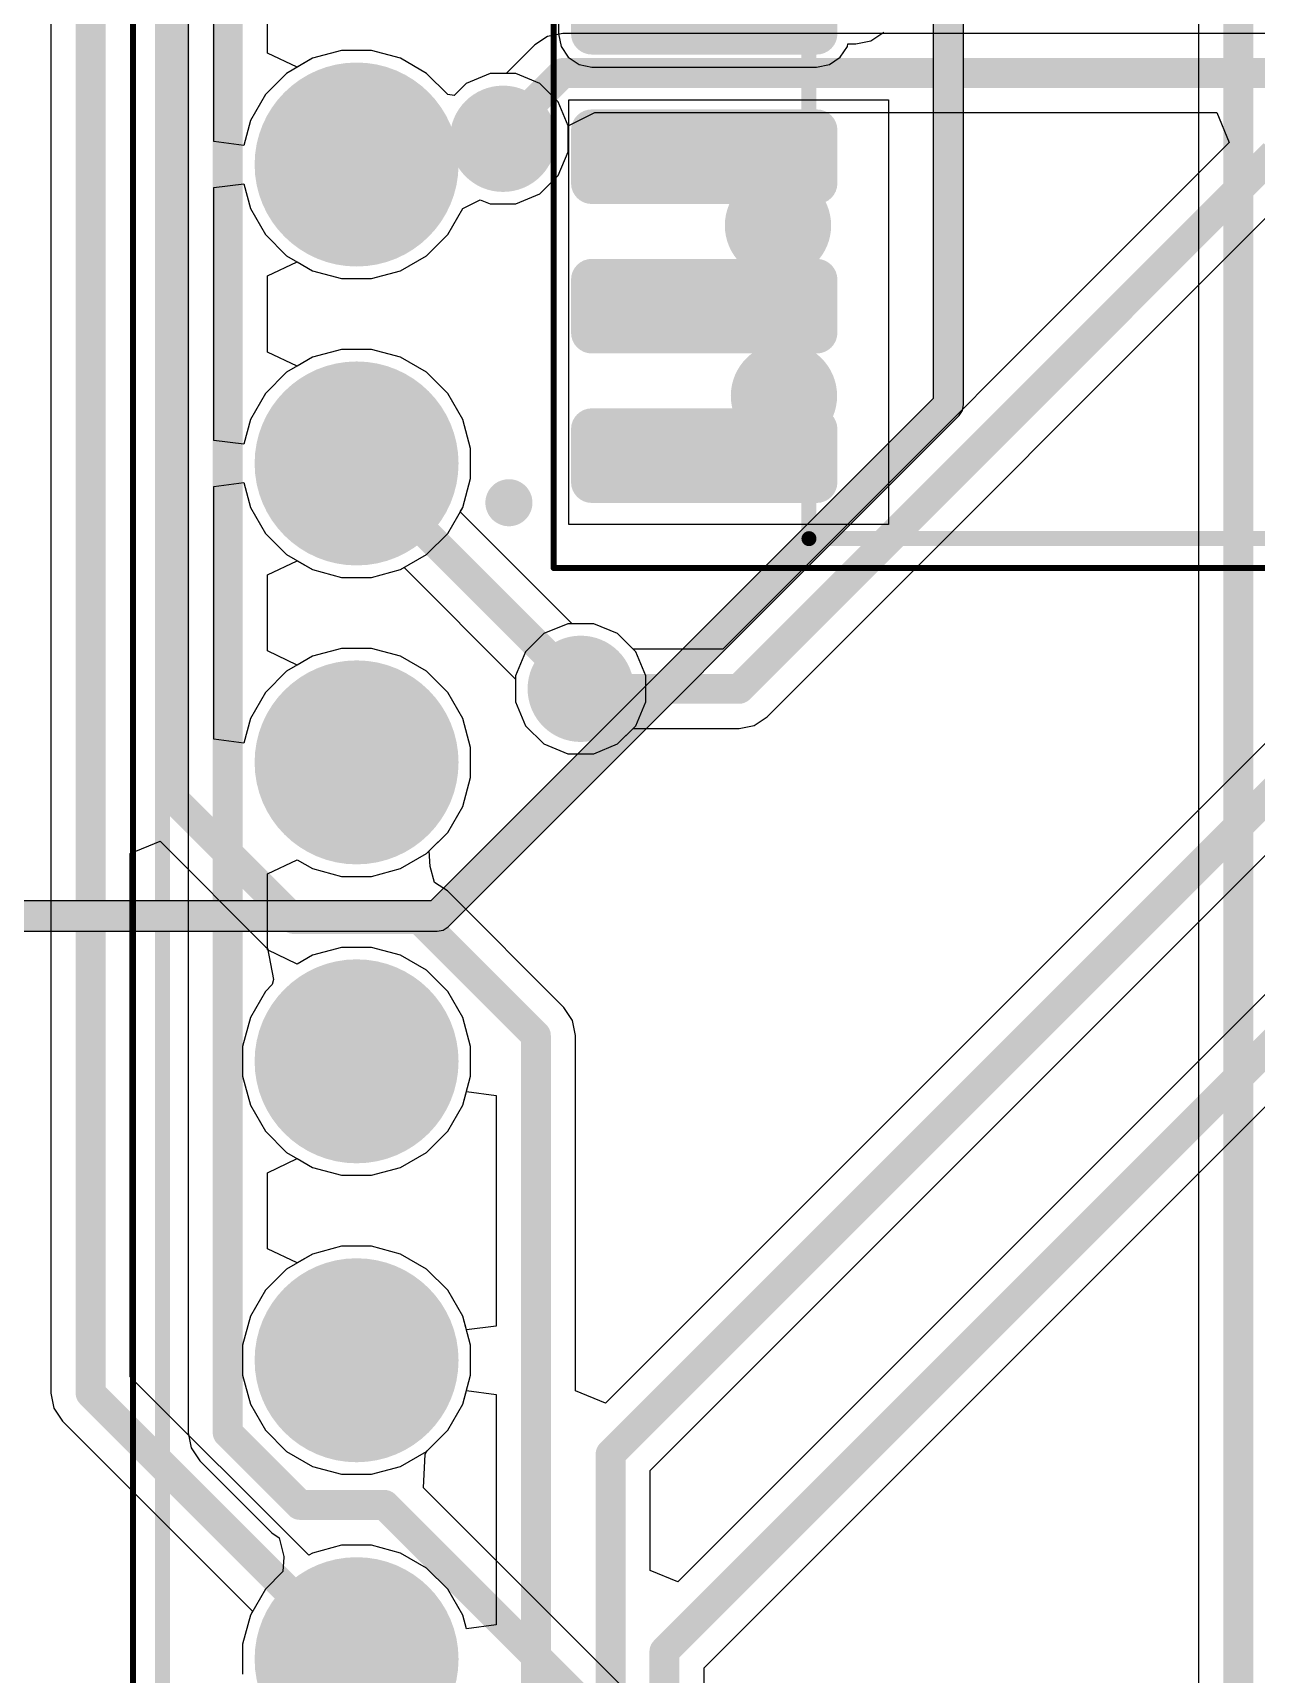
# Model space of a CAD drawing. Header units: inches. Extents: x 2.95 to 6.74, y 1.23 to 4.83.
# Drawn here: x 3.882 to 4.291, y 3.264 to 3.813 of the extents above; entities that cross this region are included whole.
import ezdxf

# ---------------------------------------------------------------- set-up
doc = ezdxf.new("R2010")
doc.units = ezdxf.units.IN
doc.header["$MEASUREMENT"] = 0
for name, color, linetype in [('Bottom 3D Body', 56, 'Continuous'), ('Bottom Layer', 5, 'Continuous'), ('Bottom Overlay', 54, 'Continuous'), ('Bottom Paste', 16, 'Continuous'), ('Bottom Solder', 6, 'Continuous'), ('GND', 76, 'Continuous'), ('Mechanical 15', 56, 'Continuous'), ('Multi-Layer', 9, 'Continuous'), ('Pad Holes', 156, 'Continuous'), ('PWR', 16, 'Continuous'), ('Top 3D Body', 56, 'Continuous'), ('Top Layer', 1, 'Continuous'), ('Top Overlay', 2, 'Continuous'), ('Top Solder', 216, 'Continuous'), ('Via Holes', 16, 'Continuous')]:
    doc.layers.add(name, color=color, linetype=linetype)

# ---------------------------------------------------------------- blocks, each defined once
blk = doc.blocks.new('SOIC127P1030X265_16N_B_17')
at = {"layer": 'Bottom Layer'}
h = blk.add_hatch(color=5, dxfattribs=at)
edge = h.paths.add_edge_path()
edge.add_arc((-0.22028, -0.01614), 0.00295, 90, 180)
edge.add_line((-0.22323, -0.01614), (-0.22323, -0.03386))
edge.add_arc((-0.22028, -0.03386), 0.00295, 180, 270)
edge.add_line((-0.22028, -0.03681), (-0.14508, -0.03681))
edge.add_arc((-0.14508, -0.03386), 0.00295, 270, 360)
edge.add_line((-0.14213, -0.03386), (-0.14213, -0.01614))
edge.add_arc((-0.14508, -0.01614), 0.00295, 0, 90)
edge.add_line((-0.14508, -0.01319), (-0.22028, -0.01319))
h = blk.add_hatch(color=5, dxfattribs=at)
edge = h.paths.add_edge_path()
edge.add_arc((-0.22028, -0.06614), 0.00295, 90, 180)
edge.add_line((-0.22323, -0.06614), (-0.22323, -0.08386))
edge.add_arc((-0.22028, -0.08386), 0.00295, 180, 270)
edge.add_line((-0.22028, -0.08681), (-0.14508, -0.08681))
edge.add_arc((-0.14508, -0.08386), 0.00295, 270, 360)
edge.add_line((-0.14213, -0.08386), (-0.14213, -0.06614))
edge.add_arc((-0.14508, -0.06614), 0.00295, 0, 90)
edge.add_line((-0.14508, -0.06319), (-0.22028, -0.06319))
h = blk.add_hatch(color=5, dxfattribs=at)
edge = h.paths.add_edge_path()
edge.add_arc((-0.22028, -0.11614), 0.00295, 90, 180)
edge.add_line((-0.22323, -0.11614), (-0.22323, -0.13386))
edge.add_arc((-0.22028, -0.13386), 0.00295, 180, 270)
edge.add_line((-0.22028, -0.13681), (-0.14508, -0.13681))
edge.add_arc((-0.14508, -0.13386), 0.00295, 270, 360)
edge.add_line((-0.14213, -0.13386), (-0.14213, -0.11614))
edge.add_arc((-0.14508, -0.11614), 0.00295, 0, 90)
edge.add_line((-0.14508, -0.11319), (-0.22028, -0.11319))
h = blk.add_hatch(color=5, dxfattribs=at)
edge = h.paths.add_edge_path()
edge.add_arc((-0.22028, -0.16614), 0.00295, 90, 180)
edge.add_line((-0.22323, -0.16614), (-0.22323, -0.18386))
edge.add_arc((-0.22028, -0.18386), 0.00295, 180, 270)
edge.add_line((-0.22028, -0.18681), (-0.14508, -0.18681))
edge.add_arc((-0.14508, -0.18386), 0.00295, 270, 360)
edge.add_line((-0.14213, -0.18386), (-0.14213, -0.16614))
edge.add_arc((-0.14508, -0.16614), 0.00295, 0, 90)
edge.add_line((-0.14508, -0.16319), (-0.22028, -0.16319))
at = {"layer": 'Bottom Paste'}
h = blk.add_hatch(color=16, dxfattribs=at)
edge = h.paths.add_edge_path()
edge.add_arc((-0.22028, -0.01614), 0.00295, 90, 180)
edge.add_line((-0.22323, -0.01614), (-0.22323, -0.03386))
edge.add_arc((-0.22028, -0.03386), 0.00295, 180, 270)
edge.add_line((-0.22028, -0.03681), (-0.14508, -0.03681))
edge.add_arc((-0.14508, -0.03386), 0.00295, 270, 360)
edge.add_line((-0.14213, -0.03386), (-0.14213, -0.01614))
edge.add_arc((-0.14508, -0.01614), 0.00295, 0, 90)
edge.add_line((-0.14508, -0.01319), (-0.22028, -0.01319))
h = blk.add_hatch(color=16, dxfattribs=at)
edge = h.paths.add_edge_path()
edge.add_arc((-0.22028, -0.06614), 0.00295, 90, 180)
edge.add_line((-0.22323, -0.06614), (-0.22323, -0.08386))
edge.add_arc((-0.22028, -0.08386), 0.00295, 180, 270)
edge.add_line((-0.22028, -0.08681), (-0.14508, -0.08681))
edge.add_arc((-0.14508, -0.08386), 0.00295, 270, 360)
edge.add_line((-0.14213, -0.08386), (-0.14213, -0.06614))
edge.add_arc((-0.14508, -0.06614), 0.00295, 0, 90)
edge.add_line((-0.14508, -0.06319), (-0.22028, -0.06319))
h = blk.add_hatch(color=16, dxfattribs=at)
edge = h.paths.add_edge_path()
edge.add_arc((-0.22028, -0.11614), 0.00295, 90, 180)
edge.add_line((-0.22323, -0.11614), (-0.22323, -0.13386))
edge.add_arc((-0.22028, -0.13386), 0.00295, 180, 270)
edge.add_line((-0.22028, -0.13681), (-0.14508, -0.13681))
edge.add_arc((-0.14508, -0.13386), 0.00295, 270, 360)
edge.add_line((-0.14213, -0.13386), (-0.14213, -0.11614))
edge.add_arc((-0.14508, -0.11614), 0.00295, 0, 90)
edge.add_line((-0.14508, -0.11319), (-0.22028, -0.11319))
h = blk.add_hatch(color=16, dxfattribs=at)
edge = h.paths.add_edge_path()
edge.add_arc((-0.22028, -0.16614), 0.00295, 90, 180)
edge.add_line((-0.22323, -0.16614), (-0.22323, -0.18386))
edge.add_arc((-0.22028, -0.18386), 0.00295, 180, 270)
edge.add_line((-0.22028, -0.18681), (-0.14508, -0.18681))
edge.add_arc((-0.14508, -0.18386), 0.00295, 270, 360)
edge.add_line((-0.14213, -0.18386), (-0.14213, -0.16614))
edge.add_arc((-0.14508, -0.16614), 0.00295, 0, 90)
edge.add_line((-0.14508, -0.16319), (-0.22028, -0.16319))
at = {"layer": 'Bottom Solder'}
h = blk.add_hatch(color=6, dxfattribs=at)
edge = h.paths.add_edge_path()
edge.add_arc((-0.22028, -0.01614), 0.00697, 90, 180)
edge.add_line((-0.22724, -0.01614), (-0.22724, -0.03386))
edge.add_arc((-0.22028, -0.03386), 0.00697, 180, 270)
edge.add_line((-0.22028, -0.04083), (-0.14508, -0.04083))
edge.add_arc((-0.14508, -0.03386), 0.00697, 270, 360)
edge.add_line((-0.13811, -0.03386), (-0.13811, -0.01614))
edge.add_arc((-0.14508, -0.01614), 0.00697, 0, 90)
edge.add_line((-0.14508, -0.00917), (-0.22028, -0.00917))
h = blk.add_hatch(color=6, dxfattribs=at)
edge = h.paths.add_edge_path()
edge.add_arc((-0.22028, -0.06614), 0.00697, 90, 180)
edge.add_line((-0.22724, -0.06614), (-0.22724, -0.08386))
edge.add_arc((-0.22028, -0.08386), 0.00697, 180, 270)
edge.add_line((-0.22028, -0.09083), (-0.14508, -0.09083))
edge.add_arc((-0.14508, -0.08386), 0.00697, 270, 360)
edge.add_line((-0.13811, -0.08386), (-0.13811, -0.06614))
edge.add_arc((-0.14508, -0.06614), 0.00697, 0, 90)
edge.add_line((-0.14508, -0.05917), (-0.22028, -0.05917))
h = blk.add_hatch(color=6, dxfattribs=at)
edge = h.paths.add_edge_path()
edge.add_arc((-0.22028, -0.11614), 0.00697, 90, 180)
edge.add_line((-0.22724, -0.11614), (-0.22724, -0.13386))
edge.add_arc((-0.22028, -0.13386), 0.00697, 180, 270)
edge.add_line((-0.22028, -0.14083), (-0.14508, -0.14083))
edge.add_arc((-0.14508, -0.13386), 0.00697, 270, 360)
edge.add_line((-0.13811, -0.13386), (-0.13811, -0.11614))
edge.add_arc((-0.14508, -0.11614), 0.00697, 0, 90)
edge.add_line((-0.14508, -0.10917), (-0.22028, -0.10917))
h = blk.add_hatch(color=6, dxfattribs=at)
edge = h.paths.add_edge_path()
edge.add_arc((-0.22028, -0.16614), 0.00697, 90, 180)
edge.add_line((-0.22724, -0.16614), (-0.22724, -0.18386))
edge.add_arc((-0.22028, -0.18386), 0.00697, 180, 270)
edge.add_line((-0.22028, -0.19083), (-0.14508, -0.19083))
edge.add_arc((-0.14508, -0.18386), 0.00697, 270, 360)
edge.add_line((-0.13811, -0.18386), (-0.13811, -0.16614))
edge.add_arc((-0.14508, -0.16614), 0.00697, 0, 90)
edge.add_line((-0.14508, -0.15917), (-0.22028, -0.15917))
at = {"layer": 'Bottom 3D Body'}
for points in [[(-0.14764, -0.20276, 0.005, 0.005, 0), (-0.14764, 0.20276, 0.005, 0.005, 0)], [(-0.14764, -0.20276, 0.005, 0.005, 0), (0.14764, -0.20276, 0.005, 0.005, 0)]]:
    blk.add_lwpolyline(points, format="xyseb", dxfattribs=at)
for points in [[(-0.24409, -0.19075, 0.00787, 0.00787, 1), (-0.25197, -0.19075, 0.00787, 0.00787, 1)], [(-0.25394, -0.19075, 0.00394, 0.00394, 1), (-0.25, -0.19075, 0.00394, 0.00394, 1)], [(-0.24606, -0.19075, 0.00394, 0.00394, 1), (-0.24213, -0.19075, 0.00394, 0.00394, 1)], [(-0.14889, -0.20276, 0.0025, 0.0025, 1), (-0.14639, -0.20276, 0.0025, 0.0025, 1)], [(-0.14889, -0.20276, 0.0025, 0.0025, 1), (-0.14639, -0.20276, 0.0025, 0.0025, 1)]]:
    blk.add_lwpolyline(points, format="xyseb", close=True, dxfattribs=at)
at = {"layer": 'Bottom Overlay'}
for points in [[(-0.24409, -0.19075, 0.00787, 0.00787, 1), (-0.25197, -0.19075, 0.00787, 0.00787, 1)], [(-0.25394, -0.19075, 0.00394, 0.00394, 1), (-0.25, -0.19075, 0.00394, 0.00394, 1)], [(-0.24606, -0.19075, 0.00394, 0.00394, 1), (-0.24213, -0.19075, 0.00394, 0.00394, 1)], [(-0.14889, -0.20276, 0.0025, 0.0025, 1), (-0.14639, -0.20276, 0.0025, 0.0025, 1)]]:
    blk.add_lwpolyline(points, format="xyseb", close=True, dxfattribs=at)
blk.add_lwpolyline([(-0.14764, -0.20276, 0.005, 0.005, 0), (0.14764, -0.20276, 0.005, 0.005, 0)], format="xyseb", dxfattribs=at)
at = {"layer": 'Mechanical 15'}
for points in [[(-0.23307, -0.2126, 0.00197, 0.00197, 0), (-0.23307, 0.2126, 0.00197, 0.00197, 0)], [(-0.23307, -0.2126, 0.00197, 0.00197, 0), (0.23307, -0.2126, 0.00197, 0.00197, 0)]]:
    blk.add_lwpolyline(points, format="xyseb", dxfattribs=at)
blk.add_lwpolyline([(-0.23356, -0.2126, 0.000984, 0.000984, 1), (-0.23258, -0.2126, 0.000984, 0.000984, 1)], format="xyseb", close=True, dxfattribs=at)
blk.add_lwpolyline([(-0.23356, -0.2126, 0.000984, 0.000984, 1), (-0.23258, -0.2126, 0.000984, 0.000984, 1)], format="xyseb", close=True, dxfattribs=at)
blk = doc.blocks.new('MODULE_NUCLEO_L432KC_179')
at = {"layer": 'Bottom Layer'}
h = blk.add_hatch(color=5, dxfattribs=at)
edge = h.paths.add_edge_path()
edge.add_arc((-0.3, 0.03839), 0.03012, 0, 360)
h = blk.add_hatch(color=5, dxfattribs=at)
edge = h.paths.add_edge_path()
edge.add_arc((-0.3, -0.06161), 0.03012, 0, 360)
h = blk.add_hatch(color=5, dxfattribs=at)
edge = h.paths.add_edge_path()
edge.add_arc((-0.3, -0.16161), 0.03012, 0, 360)
h = blk.add_hatch(color=5, dxfattribs=at)
edge = h.paths.add_edge_path()
edge.add_arc((-0.3, -0.26161), 0.03012, 0, 360)
h = blk.add_hatch(color=5, dxfattribs=at)
edge = h.paths.add_edge_path()
edge.add_arc((-0.3, -0.36161), 0.03012, 0, 360)
h = blk.add_hatch(color=5, dxfattribs=at)
edge = h.paths.add_edge_path()
edge.add_arc((-0.3, -0.46161), 0.03012, 0, 360)
at = {"layer": 'Bottom Solder'}
h = blk.add_hatch(color=6, dxfattribs=at)
edge = h.paths.add_edge_path()
edge.add_arc((-0.3, 0.03839), 0.03412, 0, 360)
h = blk.add_hatch(color=6, dxfattribs=at)
edge = h.paths.add_edge_path()
edge.add_arc((-0.3, -0.06161), 0.03412, 0, 360)
h = blk.add_hatch(color=6, dxfattribs=at)
edge = h.paths.add_edge_path()
edge.add_arc((-0.3, -0.16161), 0.03412, 0, 360)
h = blk.add_hatch(color=6, dxfattribs=at)
edge = h.paths.add_edge_path()
edge.add_arc((-0.3, -0.26161), 0.03412, 0, 360)
h = blk.add_hatch(color=6, dxfattribs=at)
edge = h.paths.add_edge_path()
edge.add_arc((-0.3, -0.36161), 0.03412, 0, 360)
h = blk.add_hatch(color=6, dxfattribs=at)
edge = h.paths.add_edge_path()
edge.add_arc((-0.3, -0.46161), 0.03412, 0, 360)
at = {"layer": 'GND'}
h = blk.add_hatch(color=76, dxfattribs=at)
edge = h.paths.add_edge_path()
edge.add_arc((-0.3, 0.03839), 0.03008, 0, 360)
h = blk.add_hatch(color=76, dxfattribs=at)
edge = h.paths.add_edge_path()
edge.add_arc((-0.3, -0.06161), 0.03008, 0, 360)
h = blk.add_hatch(color=76, dxfattribs=at)
edge = h.paths.add_edge_path()
edge.add_arc((-0.3, -0.16161), 0.03008, 0, 360)
h = blk.add_hatch(color=76, dxfattribs=at)
edge = h.paths.add_edge_path()
edge.add_arc((-0.3, -0.26161), 0.03008, 0, 360)
h = blk.add_hatch(color=76, dxfattribs=at)
edge = h.paths.add_edge_path()
edge.add_arc((-0.3, -0.36161), 0.03008, 0, 360)
h = blk.add_hatch(color=76, dxfattribs=at)
edge = h.paths.add_edge_path()
edge.add_arc((-0.3, -0.46161), 0.03008, 0, 360)
at = {"layer": 'Multi-Layer'}
h = blk.add_hatch(color=9, dxfattribs=at)
edge = h.paths.add_edge_path()
edge.add_arc((-0.3, 0.03839), 0.03012, 0, 360)
h = blk.add_hatch(color=9, dxfattribs=at)
edge = h.paths.add_edge_path()
edge.add_arc((-0.3, -0.06161), 0.03012, 0, 360)
h = blk.add_hatch(color=9, dxfattribs=at)
edge = h.paths.add_edge_path()
edge.add_arc((-0.3, -0.16161), 0.03012, 0, 360)
h = blk.add_hatch(color=9, dxfattribs=at)
edge = h.paths.add_edge_path()
edge.add_arc((-0.3, -0.26161), 0.03012, 0, 360)
h = blk.add_hatch(color=9, dxfattribs=at)
edge = h.paths.add_edge_path()
edge.add_arc((-0.3, -0.36161), 0.03012, 0, 360)
h = blk.add_hatch(color=9, dxfattribs=at)
edge = h.paths.add_edge_path()
edge.add_arc((-0.3, -0.46161), 0.03012, 0, 360)
at = {"layer": 'Pad Holes'}
h = blk.add_hatch(color=7, dxfattribs=at)
edge = h.paths.add_edge_path()
edge.add_arc((-0.3, 0.03839), 0.02008, 0, 360)
h = blk.add_hatch(color=7, dxfattribs=at)
edge = h.paths.add_edge_path()
edge.add_arc((-0.3, -0.06161), 0.02008, 0, 360)
h = blk.add_hatch(color=7, dxfattribs=at)
edge = h.paths.add_edge_path()
edge.add_arc((-0.3, -0.16161), 0.02008, 0, 360)
h = blk.add_hatch(color=7, dxfattribs=at)
edge = h.paths.add_edge_path()
edge.add_arc((-0.3, -0.26161), 0.02008, 0, 360)
h = blk.add_hatch(color=7, dxfattribs=at)
edge = h.paths.add_edge_path()
edge.add_arc((-0.3, -0.36161), 0.02008, 0, 360)
h = blk.add_hatch(color=7, dxfattribs=at)
edge = h.paths.add_edge_path()
edge.add_arc((-0.3, -0.46161), 0.02008, 0, 360)
at = {"layer": 'PWR'}
h = blk.add_hatch(color=16, dxfattribs=at)
edge = h.paths.add_edge_path()
edge.add_arc((-0.3, 0.03839), 0.03008, 0, 360)
h = blk.add_hatch(color=16, dxfattribs=at)
edge = h.paths.add_edge_path()
edge.add_arc((-0.3, -0.06161), 0.03008, 0, 360)
h = blk.add_hatch(color=16, dxfattribs=at)
edge = h.paths.add_edge_path()
edge.add_arc((-0.3, -0.16161), 0.03008, 0, 360)
h = blk.add_hatch(color=16, dxfattribs=at)
edge = h.paths.add_edge_path()
edge.add_arc((-0.3, -0.26161), 0.03008, 0, 360)
h = blk.add_hatch(color=16, dxfattribs=at)
edge = h.paths.add_edge_path()
edge.add_arc((-0.3, -0.36161), 0.03008, 0, 360)
h = blk.add_hatch(color=16, dxfattribs=at)
edge = h.paths.add_edge_path()
edge.add_arc((-0.3, -0.46161), 0.03008, 0, 360)
at = {"layer": 'Top Layer'}
h = blk.add_hatch(color=1, dxfattribs=at)
edge = h.paths.add_edge_path()
edge.add_arc((-0.3, 0.03839), 0.03012, 0, 360)
h = blk.add_hatch(color=1, dxfattribs=at)
edge = h.paths.add_edge_path()
edge.add_arc((-0.3, -0.06161), 0.03012, 0, 360)
h = blk.add_hatch(color=1, dxfattribs=at)
edge = h.paths.add_edge_path()
edge.add_arc((-0.3, -0.16161), 0.03012, 0, 360)
h = blk.add_hatch(color=1, dxfattribs=at)
edge = h.paths.add_edge_path()
edge.add_arc((-0.3, -0.26161), 0.03012, 0, 360)
h = blk.add_hatch(color=1, dxfattribs=at)
edge = h.paths.add_edge_path()
edge.add_arc((-0.3, -0.36161), 0.03012, 0, 360)
h = blk.add_hatch(color=1, dxfattribs=at)
edge = h.paths.add_edge_path()
edge.add_arc((-0.3, -0.46161), 0.03012, 0, 360)
at = {"layer": 'Top Solder'}
h = blk.add_hatch(color=216, dxfattribs=at)
edge = h.paths.add_edge_path()
edge.add_arc((-0.3, 0.03839), 0.03412, 0, 360)
h = blk.add_hatch(color=216, dxfattribs=at)
edge = h.paths.add_edge_path()
edge.add_arc((-0.3, -0.06161), 0.03412, 0, 360)
h = blk.add_hatch(color=216, dxfattribs=at)
edge = h.paths.add_edge_path()
edge.add_arc((-0.3, -0.16161), 0.03412, 0, 360)
h = blk.add_hatch(color=216, dxfattribs=at)
edge = h.paths.add_edge_path()
edge.add_arc((-0.3, -0.26161), 0.03412, 0, 360)
h = blk.add_hatch(color=216, dxfattribs=at)
edge = h.paths.add_edge_path()
edge.add_arc((-0.3, -0.36161), 0.03412, 0, 360)
h = blk.add_hatch(color=216, dxfattribs=at)
edge = h.paths.add_edge_path()
edge.add_arc((-0.3, -0.46161), 0.03412, 0, 360)
at = {"layer": 'Mechanical 15'}
blk.add_lwpolyline([(-0.3748, -0.9998, 0.00197, 0.00197, 0), (-0.3748, 0.9998, 0.00197, 0.00197, 0)], format="xyseb", dxfattribs=at)
at = {"layer": 'Top 3D Body'}
blk.add_lwpolyline([(-0.36496, -0.98996, 0.005, 0.005, 0), (-0.36496, 0.98996, 0.005, 0.005, 0)], format="xyseb", dxfattribs=at)
at = {"layer": 'Top Overlay'}
blk.add_lwpolyline([(-0.36496, -0.98996, 0.005, 0.005, 0), (-0.36496, 0.98996, 0.005, 0.005, 0)], format="xyseb", dxfattribs=at)

msp = doc.modelspace()

# ---------------------------------------------------------------- hatches: boundary and pattern name
at = {"layer": 'Bottom Layer'}
h = msp.add_hatch(color=5, dxfattribs=at)
edge = h.paths.add_edge_path()
edge.add_arc((4.039, 3.778), 0.01378, 0, 360)
h = msp.add_hatch(color=5, dxfattribs=at)
edge = h.paths.add_edge_path()
edge.add_arc((4.131, 3.749), 0.01378, 0, 360)
h = msp.add_hatch(color=5, dxfattribs=at)
edge = h.paths.add_edge_path()
edge.add_arc((4.133, 3.692), 0.01378, 0, 360)
h = msp.add_hatch(color=5, dxfattribs=at)
edge = h.paths.add_edge_path()
edge.add_arc((4.065, 3.594), 0.01378, 0, 360)
at = {"layer": 'Bottom Solder'}
h = msp.add_hatch(color=6, dxfattribs=at)
edge = h.paths.add_edge_path()
edge.add_arc((4.039, 3.778), 0.01778, 0, 360)
h = msp.add_hatch(color=6, dxfattribs=at)
edge = h.paths.add_edge_path()
edge.add_arc((4.131, 3.749), 0.01778, 0, 360)
h = msp.add_hatch(color=6, dxfattribs=at)
edge = h.paths.add_edge_path()
edge.add_arc((4.133, 3.692), 0.01778, 0, 360)
h = msp.add_hatch(color=6, dxfattribs=at)
edge = h.paths.add_edge_path()
edge.add_arc((4.065, 3.594), 0.01778, 0, 360)
at = {"layer": 'GND'}
h = msp.add_hatch(color=76, dxfattribs=at)
edge = h.paths.add_edge_path()
edge.add_arc((4.039, 3.778), 0.01591, 0, 360)
h = msp.add_hatch(color=76, dxfattribs=at)
edge = h.paths.add_edge_path()
edge.add_arc((4.065, 3.594), 0.01591, 0, 360)
at = {"layer": 'PWR'}
h = msp.add_hatch(color=16, dxfattribs=at)
edge = h.paths.add_edge_path()
edge.add_arc((4.039, 3.778), 0.01591, 0, 360)
h = msp.add_hatch(color=16, dxfattribs=at)
edge = h.paths.add_edge_path()
edge.add_arc((4.131, 3.749), 0.01591, 0, 360)
h = msp.add_hatch(color=16, dxfattribs=at)
edge = h.paths.add_edge_path()
edge.add_arc((4.133, 3.692), 0.01591, 0, 360)
h = msp.add_hatch(color=16, dxfattribs=at)
edge = h.paths.add_edge_path()
edge.add_arc((4.065, 3.594), 0.01591, 0, 360)
at = {"layer": 'Top Layer'}
h = msp.add_hatch(color=1, dxfattribs=at)
edge = h.paths.add_edge_path()
edge.add_arc((4.039, 3.778), 0.01378, 0, 360)
h = msp.add_hatch(color=1, dxfattribs=at)
edge = h.paths.add_edge_path()
edge.add_arc((4.131, 3.749), 0.01378, 0, 360)
h = msp.add_hatch(color=1, dxfattribs=at)
edge = h.paths.add_edge_path()
edge.add_arc((4.133, 3.692), 0.01378, 0, 360)
h = msp.add_hatch(color=1, dxfattribs=at)
edge = h.paths.add_edge_path()
edge.add_arc((4.065, 3.594), 0.01378, 0, 360)
at = {"layer": 'Top Solder'}
h = msp.add_hatch(color=216, dxfattribs=at)
edge = h.paths.add_edge_path()
edge.add_arc((4.039, 3.778), 0.01778, 0, 360)
h = msp.add_hatch(color=216, dxfattribs=at)
edge = h.paths.add_edge_path()
edge.add_arc((4.131, 3.749), 0.01778, 0, 360)
h = msp.add_hatch(color=216, dxfattribs=at)
edge = h.paths.add_edge_path()
edge.add_arc((4.133, 3.692), 0.01778, 0, 360)
h = msp.add_hatch(color=216, dxfattribs=at)
edge = h.paths.add_edge_path()
edge.add_arc((4.065, 3.594), 0.01778, 0, 360)
at = {"layer": 'Via Holes'}
h = msp.add_hatch(color=7, dxfattribs=at)
edge = h.paths.add_edge_path()
edge.add_arc((4.039, 3.778), 0.00591, 0, 360)
h = msp.add_hatch(color=7, dxfattribs=at)
edge = h.paths.add_edge_path()
edge.add_arc((4.131, 3.749), 0.00591, 0, 360)
h = msp.add_hatch(color=7, dxfattribs=at)
edge = h.paths.add_edge_path()
edge.add_arc((4.133, 3.692), 0.00591, 0, 360)
h = msp.add_hatch(color=7, dxfattribs=at)
edge = h.paths.add_edge_path()
edge.add_arc((4.065, 3.594), 0.00591, 0, 360)

# ---------------------------------------------------------------- linework, layer by layer
at = {"layer": 'Bottom Layer'}
for p, q in [((3.93363, 4.22627), (3.93363, 3.34512)), ((4.27175, 3.834), (4.27175, 3.04549)), ((3.96014, 3.80665), (3.96014, 3.83212)), ((4.05756, 3.83086), (4.05756, 3.81314)), ((4.05756, 3.81314), (4.05841, 3.80887)), ((4.157, 3.80975), (4.16207, 3.81075)), ((4.16207, 3.81075), (4.16637, 3.81363)), ((3.97014, 3.80193), (3.96014, 3.80665)), ((3.98498, 3.8075), (3.97529, 3.80491)), ((3.99502, 3.8075), (3.98498, 3.8075)), ((4.00471, 3.80491), (3.99502, 3.8075)), ((4.05841, 3.80887), (4.06083, 3.80525)), ((4.06083, 3.80525), (4.06445, 3.80282)), ((4.14819, 3.80282), (4.15182, 3.80525)), ((4.15182, 3.80525), (4.15424, 3.80887)), ((4.15424, 3.80887), (4.15441, 3.80975)), ((4.15441, 3.80975), (4.157, 3.80975)), ((3.97529, 3.80491), (3.97014, 3.80193)), ((4.01341, 3.79989), (4.00471, 3.80491)), ((4.0205, 3.79279), (4.01341, 3.79989)), ((4.03467, 3.79978), (4.02666, 3.79646)), ((4.04333, 3.79978), (4.03467, 3.79978)), ((4.05134, 3.79646), (4.04333, 3.79978)), ((4.06445, 3.80282), (4.06872, 3.80197)), ((4.06872, 3.80197), (4.14392, 3.80197)), ((4.14392, 3.80197), (4.14819, 3.80282)), ((4.02666, 3.79646), (4.0227, 3.7925)), ((4.05746, 3.79034), (4.05134, 3.79646)), ((4.0227, 3.7925), (4.0205, 3.79279)), ((4.06078, 3.78233), (4.05746, 3.79034)), ((4.061, 3.649), (4.061, 3.791)), ((4.061, 3.791), (4.168, 3.791)), ((4.168, 3.791), (4.168, 3.649)), ((4.06078, 3.77367), (4.06078, 3.78233)), ((4.05746, 3.76566), (4.06078, 3.77367)), ((4.05134, 3.75954), (4.05746, 3.76566)), ((4.02552, 3.75467), (4.0314, 3.75757)), ((4.0314, 3.75757), (4.03467, 3.75622)), ((4.03467, 3.75622), (4.04333, 3.75622)), ((4.04333, 3.75622), (4.05134, 3.75954)), ((4.0205, 3.74598), (4.02552, 3.75467)), ((4.01341, 3.73888), (4.0205, 3.74598)), ((3.96014, 3.73212), (3.97014, 3.73684)), ((3.97014, 3.73684), (3.97529, 3.73387)), ((3.97529, 3.73387), (3.98498, 3.73127)), ((3.99502, 3.73127), (4.00471, 3.73387)), ((4.00471, 3.73387), (4.01341, 3.73888)), ((3.96014, 3.70665), (3.96014, 3.73212)), ((3.98498, 3.73127), (3.99502, 3.73127)), ((3.97014, 3.70193), (3.96014, 3.70665)), ((3.98498, 3.7075), (3.97529, 3.70491)), ((3.99502, 3.7075), (3.98498, 3.7075)), ((4.00471, 3.70491), (3.99502, 3.7075)), ((3.97529, 3.70491), (3.97014, 3.70193)), ((4.01341, 3.69989), (4.00471, 3.70491)), ((4.0205, 3.69279), (4.01341, 3.69989)), ((4.02552, 3.6841), (4.0205, 3.69279)), ((4.02812, 3.6744), (4.02552, 3.6841)), ((4.02812, 3.66437), (4.02812, 3.6744)), ((4.02552, 3.65467), (4.02812, 3.66437)), ((4.02469, 3.65324), (4.02552, 3.65467)), ((4.06216, 3.61578), (4.02469, 3.65324)), ((4.168, 3.649), (4.061, 3.649)), ((3.96014, 3.63212), (3.97014, 3.63684)), ((3.97014, 3.63684), (3.97529, 3.63387)), ((3.96014, 3.60665), (3.96014, 3.63212)), ((3.97529, 3.63387), (3.98498, 3.63127)), ((3.98498, 3.63127), (3.99502, 3.63127)), ((3.99502, 3.63127), (4.00471, 3.63387)), ((4.00471, 3.63387), (4.0059, 3.63455)), ((4.0059, 3.63455), (4.04322, 3.59723)), ((4.06933, 3.61578), (4.06216, 3.61578)), ((4.07734, 3.61246), (4.06933, 3.61578)), ((3.98498, 3.6075), (3.97529, 3.60491)), ((3.99502, 3.6075), (3.98498, 3.6075)), ((4.00471, 3.60491), (3.99502, 3.6075)), ((4.08346, 3.60634), (4.07734, 3.61246)), ((3.97014, 3.60193), (3.96014, 3.60665)), ((3.97529, 3.60491), (3.97014, 3.60193)), ((4.01341, 3.59989), (4.00471, 3.60491)), ((4.08678, 3.59833), (4.08346, 3.60634)), ((4.0205, 3.59279), (4.01341, 3.59989)), ((4.04322, 3.59723), (4.04322, 3.58967)), ((4.08678, 3.58967), (4.08678, 3.59833)), ((4.02552, 3.5841), (4.0205, 3.59279)), ((4.04322, 3.58967), (4.04654, 3.58166)), ((4.08346, 3.58166), (4.08678, 3.58967)), ((4.02812, 3.5744), (4.02552, 3.5841)), ((4.04654, 3.58166), (4.05266, 3.57554)), ((4.07734, 3.57554), (4.08346, 3.58166)), ((4.05266, 3.57554), (4.06067, 3.57222)), ((4.06933, 3.57222), (4.07734, 3.57554)), ((4.02812, 3.56437), (4.02812, 3.5744)), ((4.06067, 3.57222), (4.06933, 3.57222)), ((4.02552, 3.55467), (4.02812, 3.56437)), ((4.0205, 3.54598), (4.02552, 3.55467)), ((4.01341, 3.53888), (4.0205, 3.54598)), ((3.96014, 3.53212), (3.97014, 3.53684)), ((3.97014, 3.53684), (3.97529, 3.53387)), ((4.00471, 3.53387), (4.01341, 3.53888)), ((3.96014, 3.50665), (3.96014, 3.53212)), ((3.97529, 3.53387), (3.98498, 3.53127)), ((3.98498, 3.53127), (3.99502, 3.53127)), ((3.99502, 3.53127), (4.00471, 3.53387)), ((3.97014, 3.50193), (3.96014, 3.50665)), ((3.97529, 3.50491), (3.97014, 3.50193)), ((3.98498, 3.5075), (3.97529, 3.50491)), ((3.99502, 3.5075), (3.98498, 3.5075)), ((4.00471, 3.50491), (3.99502, 3.5075)), ((4.01341, 3.49989), (4.00471, 3.50491)), ((4.0205, 3.49279), (4.01341, 3.49989)), ((4.02552, 3.4841), (4.0205, 3.49279)), ((4.02812, 3.4744), (4.02552, 3.4841)), ((4.02812, 3.46437), (4.02812, 3.4744)), ((4.02552, 3.45467), (4.02812, 3.46437)), ((4.0205, 3.44598), (4.02552, 3.45467)), ((4.01341, 3.43888), (4.0205, 3.44598)), ((4.00471, 3.43387), (4.01341, 3.43888)), ((3.96014, 3.43212), (3.97014, 3.43684)), ((3.96014, 3.40665), (3.96014, 3.43212)), ((3.97014, 3.43684), (3.97529, 3.43387)), ((3.97529, 3.43387), (3.98498, 3.43127)), ((3.99502, 3.43127), (4.00471, 3.43387)), ((3.98498, 3.43127), (3.99502, 3.43127)), ((3.97014, 3.40193), (3.96014, 3.40665)), ((3.97529, 3.40491), (3.97014, 3.40193)), ((3.98498, 3.4075), (3.97529, 3.40491)), ((3.99502, 3.4075), (3.98498, 3.4075)), ((4.00471, 3.40491), (3.99502, 3.4075)), ((4.01341, 3.39989), (4.00471, 3.40491)), ((4.0205, 3.39279), (4.01341, 3.39989)), ((4.02552, 3.3841), (4.0205, 3.39279)), ((4.02812, 3.3744), (4.02552, 3.3841)), ((4.02812, 3.36437), (4.02812, 3.3744)), ((4.02552, 3.35467), (4.02812, 3.36437)), ((4.0205, 3.34598), (4.02552, 3.35467)), ((3.93363, 3.34512), (3.93464, 3.34005)), ((4.01364, 3.33912), (4.0205, 3.34598)), ((3.93464, 3.34005), (3.93751, 3.33575)), ((4.01293, 3.33801), (4.01336, 3.3388)), ((4.01336, 3.3388), (4.01364, 3.33912)), ((3.93751, 3.33575), (3.96163, 3.31163)), ((4.01237, 3.32674), (4.01293, 3.33801)), ((4.07859, 3.26052), (4.01237, 3.32674)), ((3.96163, 3.31163), (3.96408, 3.30999)), ((3.96408, 3.30999), (3.96562, 3.30379)), ((3.96564, 3.30357), (3.96538, 3.29867)), ((3.96562, 3.30379), (3.96564, 3.30357)), ((3.96538, 3.29867), (3.9595, 3.29279)), ((3.9595, 3.29279), (3.95448, 3.2841)), ((3.95448, 3.2841), (3.95188, 3.2744)), ((3.95188, 3.2744), (3.95188, 3.26437))]:
    msp.add_line(p, q, dxfattribs=at)
for points in [[(3.94688, 3.34512, 0.01, 0.01, 0), (3.94688, 4.22627, 0.01, 0.01, 0)], [(4.285, 3.04, 0.01, 0.01, 0), (4.285, 3.834, 0.01, 0.01, 0)], [(3.99, 3.76939, 0.01, 0.01, 0), (3.99525, 3.77464, 0.01, 0.01, 0)], [(3.99525, 3.77464, 0.01, 0.01, 0), (4.03564, 3.77464, 0.01, 0.01, 0)], [(4.03564, 3.77464, 0.01, 0.01, 0), (4.039, 3.778, 0.01, 0.01, 0)], [(3.99, 3.66919, 0.01, 0.01, 0), (3.99, 3.66939, 0.01, 0.01, 0)], [(3.99, 3.66919, 0.01, 0.01, 0), (4.065, 3.59419, 0.01, 0.01, 0)], [(4.065, 3.594, 0.01, 0.01, 0), (4.065, 3.59419, 0.01, 0.01, 0)], [(3.94688, 3.34512, 0.01, 0.01, 0), (3.971, 3.321, 0.01, 0.01, 0)], [(3.971, 3.321, 0.01, 0.01, 0), (3.99936, 3.321, 0.01, 0.01, 0)], [(3.99936, 3.321, 0.01, 0.01, 0), (4.06922, 3.25114, 0.01, 0.01, 0)]]:
    msp.add_lwpolyline(points, format="xyseb", dxfattribs=at)
for points in [[(3.99275, 3.77464, 0.005, 0.005, 1), (3.99775, 3.77464, 0.005, 0.005, 1)], [(3.99275, 3.77464, 0.005, 0.005, 1), (3.99775, 3.77464, 0.005, 0.005, 1)], [(4.03314, 3.77464, 0.005, 0.005, 1), (4.03814, 3.77464, 0.005, 0.005, 1)], [(4.03314, 3.77464, 0.005, 0.005, 1), (4.03814, 3.77464, 0.005, 0.005, 1)], [(4.0365, 3.778, 0.005, 0.005, 1), (4.0415, 3.778, 0.005, 0.005, 1)], [(3.9875, 3.76939, 0.005, 0.005, 1), (3.9925, 3.76939, 0.005, 0.005, 1)], [(3.9875, 3.66939, 0.005, 0.005, 1), (3.9925, 3.66939, 0.005, 0.005, 1)], [(3.9875, 3.66919, 0.005, 0.005, 1), (3.9925, 3.66919, 0.005, 0.005, 1)], [(3.9875, 3.66919, 0.005, 0.005, 1), (3.9925, 3.66919, 0.005, 0.005, 1)], [(4.0625, 3.59419, 0.005, 0.005, 1), (4.0675, 3.59419, 0.005, 0.005, 1)], [(4.0625, 3.59419, 0.005, 0.005, 1), (4.0675, 3.59419, 0.005, 0.005, 1)], [(4.0625, 3.594, 0.005, 0.005, 1), (4.0675, 3.594, 0.005, 0.005, 1)], [(3.94438, 3.34512, 0.005, 0.005, 1), (3.94938, 3.34512, 0.005, 0.005, 1)], [(3.94438, 3.34512, 0.005, 0.005, 1), (3.94938, 3.34512, 0.005, 0.005, 1)], [(3.9685, 3.321, 0.005, 0.005, 1), (3.9735, 3.321, 0.005, 0.005, 1)], [(3.9685, 3.321, 0.005, 0.005, 1), (3.9735, 3.321, 0.005, 0.005, 1)], [(3.99686, 3.321, 0.005, 0.005, 1), (4.00186, 3.321, 0.005, 0.005, 1)], [(3.99686, 3.321, 0.005, 0.005, 1), (4.00186, 3.321, 0.005, 0.005, 1)]]:
    msp.add_lwpolyline(points, format="xyseb", close=True, dxfattribs=at)
at = {"layer": 'PWR'}
for p, q in [((4.1829, 3.949), (4.1829, 3.69111)), ((4.1931, 3.689), (4.1931, 3.94689)), ((4.1829, 3.69111), (4.01489, 3.5231)), ((4.0206, 3.5144), (4.1916, 3.6854)), ((4.1916, 3.6854), (4.19271, 3.68705)), ((4.19271, 3.68705), (4.1931, 3.689)), ((4.01489, 3.5231), (3.765, 3.5231)), ((4.01895, 3.51329), (4.0206, 3.5144)), ((3.76711, 3.5129), (4.017, 3.5129)), ((4.017, 3.5129), (4.01895, 3.51329))]:
    msp.add_line(p, q, dxfattribs=at)
for points in [[(4.188, 3.689, 0.01, 0.01, 0), (4.188, 3.949, 0.01, 0.01, 0)], [(4.017, 3.518, 0.01, 0.01, 0), (4.188, 3.689, 0.01, 0.01, 0)], [(3.765, 3.518, 0.01, 0.01, 0), (4.017, 3.518, 0.01, 0.01, 0)]]:
    msp.add_lwpolyline(points, format="xyseb", dxfattribs=at)
for points in [[(4.1855, 3.689, 0.005, 0.005, 1), (4.1905, 3.689, 0.005, 0.005, 1)], [(4.1855, 3.689, 0.005, 0.005, 1), (4.1905, 3.689, 0.005, 0.005, 1)], [(4.0145, 3.518, 0.005, 0.005, 1), (4.0195, 3.518, 0.005, 0.005, 1)], [(4.0145, 3.518, 0.005, 0.005, 1), (4.0195, 3.518, 0.005, 0.005, 1)]]:
    msp.add_lwpolyline(points, format="xyseb", close=True, dxfattribs=at)
at = {"layer": 'Top Layer'}
for p, q in [((3.88775, 4.36), (3.88775, 3.35839)), ((3.94225, 3.77711), (3.94225, 3.86166)), ((4.05393, 3.81225), (4.04963, 3.80937)), ((4.059, 3.81325), (4.05393, 3.81225)), ((4.415, 3.81325), (4.059, 3.81325)), ((3.98498, 3.8075), (3.97529, 3.80491)), ((3.99502, 3.8075), (3.98498, 3.8075)), ((4.00471, 3.80491), (3.99502, 3.8075)), ((4.04963, 3.80937), (4.04003, 3.79978)), ((3.96659, 3.79989), (3.9595, 3.79279)), ((3.97529, 3.80491), (3.96659, 3.79989)), ((4.01341, 3.79989), (4.00471, 3.80491)), ((4.0205, 3.79279), (4.01341, 3.79989)), ((4.03467, 3.79978), (4.02666, 3.79646)), ((4.04003, 3.79978), (4.03467, 3.79978)), ((4.02666, 3.79646), (4.0227, 3.7925)), ((3.9595, 3.79279), (3.95448, 3.7841)), ((4.0227, 3.7925), (4.0205, 3.79279)), ((3.95448, 3.7841), (3.95225, 3.7758)), ((4.06078, 3.78233), (4.06972, 3.78675)), ((4.06972, 3.78675), (4.27786, 3.78675)), ((4.27786, 3.78675), (4.282, 3.77675)), ((4.06078, 3.77367), (4.06078, 3.78233)), ((3.95225, 3.7758), (3.94225, 3.77711)), ((4.05746, 3.76566), (4.06078, 3.77367)), ((4.282, 3.77675), (4.11251, 3.60725)), ((3.94225, 3.76166), (3.95225, 3.76298)), ((3.94225, 3.67711), (3.94225, 3.76166)), ((3.95225, 3.76298), (3.95448, 3.75467)), ((4.05134, 3.75954), (4.05746, 3.76566)), ((4.02552, 3.75467), (4.0314, 3.75757)), ((4.0314, 3.75757), (4.03467, 3.75622)), ((4.03467, 3.75622), (4.04333, 3.75622)), ((4.04333, 3.75622), (4.05134, 3.75954)), ((4.12737, 3.58463), (4.30249, 3.75975)), ((3.95448, 3.75467), (3.9595, 3.74598)), ((4.0205, 3.74598), (4.02552, 3.75467)), ((3.9595, 3.74598), (3.96659, 3.73888)), ((4.01341, 3.73888), (4.0205, 3.74598)), ((3.96659, 3.73888), (3.97529, 3.73387)), ((3.97529, 3.73387), (3.98498, 3.73127)), ((3.99502, 3.73127), (4.00471, 3.73387)), ((4.00471, 3.73387), (4.01341, 3.73888)), ((3.98498, 3.73127), (3.99502, 3.73127)), ((3.98498, 3.7075), (3.97529, 3.70491)), ((3.99502, 3.7075), (3.98498, 3.7075)), ((4.00471, 3.70491), (3.99502, 3.7075)), ((3.97529, 3.70491), (3.96659, 3.69989)), ((4.01341, 3.69989), (4.00471, 3.70491)), ((4.41948, 3.70122), (4.07325, 3.355)), ((3.96659, 3.69989), (3.9595, 3.69279)), ((4.0205, 3.69279), (4.01341, 3.69989)), ((3.9595, 3.69279), (3.95448, 3.6841)), ((4.02552, 3.6841), (4.0205, 3.69279)), ((3.95448, 3.6841), (3.95225, 3.6758)), ((4.02812, 3.6744), (4.02552, 3.6841)), ((3.95225, 3.6758), (3.94225, 3.67711)), ((4.02812, 3.66437), (4.02812, 3.6744)), ((3.94225, 3.66166), (3.95225, 3.66298)), ((3.95225, 3.66298), (3.95448, 3.65467)), ((4.02552, 3.65467), (4.02812, 3.66437)), ((3.94225, 3.57711), (3.94225, 3.66166)), ((4.08825, 3.33251), (4.41441, 3.65867)), ((3.95448, 3.65467), (3.9595, 3.64598)), ((4.0205, 3.64598), (4.02552, 3.65467)), ((3.9595, 3.64598), (3.96659, 3.63888)), ((4.01341, 3.63888), (4.0205, 3.64598)), ((3.96659, 3.63888), (3.97529, 3.63387)), ((4.00471, 3.63387), (4.01341, 3.63888)), ((3.97529, 3.63387), (3.98498, 3.63127)), ((3.98498, 3.63127), (3.99502, 3.63127)), ((3.99502, 3.63127), (4.00471, 3.63387)), ((4.43538, 3.63312), (4.09749, 3.29524)), ((4.06067, 3.61578), (4.05266, 3.61246)), ((4.06933, 3.61578), (4.06067, 3.61578)), ((4.07734, 3.61246), (4.06933, 3.61578)), ((3.98498, 3.6075), (3.97529, 3.60491)), ((3.99502, 3.6075), (3.98498, 3.6075)), ((4.00471, 3.60491), (3.99502, 3.6075)), ((4.05266, 3.61246), (4.04654, 3.60634)), ((4.08255, 3.60725), (4.07734, 3.61246)), ((3.97529, 3.60491), (3.96659, 3.59989)), ((4.01341, 3.59989), (4.00471, 3.60491)), ((4.04654, 3.60634), (4.04322, 3.59833)), ((4.11251, 3.60725), (4.08255, 3.60725)), ((3.96659, 3.59989), (3.9595, 3.59279)), ((4.0205, 3.59279), (4.01341, 3.59989)), ((4.04322, 3.59833), (4.04322, 3.58967)), ((3.9595, 3.59279), (3.95448, 3.5841)), ((4.02552, 3.5841), (4.0205, 3.59279)), ((4.10625, 3.26651), (4.43475, 3.595)), ((4.04322, 3.58967), (4.04654, 3.58166)), ((3.95448, 3.5841), (3.95225, 3.5758)), ((4.02812, 3.5744), (4.02552, 3.5841)), ((4.04654, 3.58166), (4.05266, 3.57554)), ((4.07734, 3.57554), (4.08255, 3.58075)), ((4.08255, 3.58075), (4.118, 3.58075)), ((4.118, 3.58075), (4.12307, 3.58175)), ((4.12307, 3.58175), (4.12737, 3.58463)), ((3.95225, 3.5758), (3.94225, 3.57711)), ((4.05266, 3.57554), (4.06067, 3.57222)), ((4.06933, 3.57222), (4.07734, 3.57554)), ((4.02812, 3.56437), (4.02812, 3.5744)), ((4.06067, 3.57222), (4.06933, 3.57222)), ((4.02552, 3.55467), (4.02812, 3.56437)), ((4.0205, 3.54598), (4.02552, 3.55467)), ((3.91425, 3.53886), (3.92425, 3.543)), ((3.92425, 3.543), (3.95963, 3.50763)), ((4.01431, 3.53979), (4.0205, 3.54598)), ((3.91425, 3.36388), (3.91425, 3.53886)), ((4.01459, 3.53461), (4.01431, 3.53979)), ((4.01607, 3.52925), (4.01459, 3.53461)), ((4.02037, 3.52637), (4.01607, 3.52925)), ((4.05937, 3.48737), (4.02037, 3.52637)), ((3.95963, 3.50763), (3.96021, 3.50724)), ((3.96021, 3.50724), (3.96215, 3.49674)), ((3.9595, 3.49279), (3.95448, 3.4841)), ((3.96178, 3.49508), (3.9595, 3.49279)), ((3.96215, 3.49674), (3.96178, 3.49508)), ((4.06225, 3.48307), (4.05937, 3.48737)), ((3.95448, 3.4841), (3.95188, 3.4744)), ((4.06325, 3.478), (4.06225, 3.48307)), ((4.06325, 3.35914), (4.06325, 3.478)), ((3.95188, 3.4744), (3.95188, 3.46437)), ((3.95188, 3.46437), (3.95448, 3.45467)), ((4.02552, 3.45467), (4.02675, 3.45924)), ((4.02675, 3.45924), (4.03675, 3.45793)), ((3.95448, 3.45467), (3.9595, 3.44598)), ((4.0205, 3.44598), (4.02552, 3.45467)), ((4.03675, 3.45793), (4.03675, 3.38084)), ((3.9595, 3.44598), (3.96659, 3.43888)), ((4.01341, 3.43888), (4.0205, 3.44598)), ((3.96659, 3.43888), (3.97529, 3.43387)), ((4.00471, 3.43387), (4.01341, 3.43888)), ((3.97529, 3.43387), (3.98498, 3.43127)), ((3.99502, 3.43127), (4.00471, 3.43387)), ((3.98498, 3.43127), (3.99502, 3.43127)), ((3.97529, 3.40491), (3.96659, 3.39989)), ((3.98498, 3.4075), (3.97529, 3.40491)), ((3.99502, 3.4075), (3.98498, 3.4075)), ((4.00471, 3.40491), (3.99502, 3.4075)), ((4.01341, 3.39989), (4.00471, 3.40491)), ((3.96659, 3.39989), (3.9595, 3.39279)), ((4.0205, 3.39279), (4.01341, 3.39989)), ((3.9595, 3.39279), (3.95448, 3.3841)), ((4.02552, 3.3841), (4.0205, 3.39279)), ((3.95448, 3.3841), (3.95188, 3.3744)), ((4.02675, 3.37953), (4.02552, 3.3841)), ((4.03675, 3.38084), (4.02675, 3.37953)), ((3.95188, 3.3744), (3.95188, 3.36437)), ((3.97398, 3.30415), (3.91425, 3.36388)), ((3.95188, 3.36437), (3.95448, 3.35467)), ((3.88775, 3.35839), (3.88875, 3.35331)), ((4.02552, 3.35467), (4.02675, 3.35924)), ((4.02675, 3.35924), (4.03675, 3.35793)), ((4.03675, 3.35793), (4.03675, 3.28084)), ((4.07325, 3.355), (4.06325, 3.35914)), ((3.88875, 3.35331), (3.89163, 3.34901)), ((3.95448, 3.35467), (3.9595, 3.34598)), ((4.0205, 3.34598), (4.02552, 3.35467)), ((3.89163, 3.34901), (3.95523, 3.28541)), ((3.9595, 3.34598), (3.96659, 3.33888)), ((4.01341, 3.33888), (4.0205, 3.34598)), ((3.96659, 3.33888), (3.97529, 3.33387)), ((4.00471, 3.33387), (4.01341, 3.33888)), ((3.97529, 3.33387), (3.98498, 3.33127)), ((3.99502, 3.33127), (4.00471, 3.33387)), ((3.98498, 3.33127), (3.99502, 3.33127)), ((4.08825, 3.29907), (4.08825, 3.33251)), ((3.98498, 3.3075), (3.97529, 3.30491)), ((3.99502, 3.3075), (3.98498, 3.3075)), ((4.00471, 3.30491), (3.99502, 3.3075)), ((3.97529, 3.30491), (3.97398, 3.30415)), ((4.01341, 3.29989), (4.00471, 3.30491)), ((4.0205, 3.29279), (4.01341, 3.29989)), ((4.09749, 3.29524), (4.08825, 3.29907)), ((4.02552, 3.2841), (4.0205, 3.29279)), ((3.95448, 3.2841), (3.95188, 3.2744)), ((3.95523, 3.28541), (3.95448, 3.2841)), ((4.02675, 3.27953), (4.02552, 3.2841)), ((4.03675, 3.28084), (4.02675, 3.27953)), ((3.95188, 3.2744), (3.95188, 3.26437)), ((4.10625, 3.10171), (4.10625, 3.26651))]:
    msp.add_line(p, q, dxfattribs=at)
for points in [[(3.901, 3.35839, 0.01, 0.01, 0), (3.901, 4.36, 0.01, 0.01, 0)], [(3.929, 3.557, 0.01, 0.01, 0), (3.929, 3.905, 0.01, 0.01, 0)], [(4.037, 3.778, 0.01, 0.01, 0), (4.059, 3.8, 0.01, 0.01, 0)], [(4.059, 3.8, 0.01, 0.01, 0), (4.415, 3.8, 0.01, 0.01, 0)], [(4.037, 3.778, 0.01, 0.01, 0), (4.039, 3.778, 0.01, 0.01, 0)], [(4.118, 3.594, 0.01, 0.01, 0), (4.297, 3.773, 0.01, 0.01, 0)], [(4.075, 3.338, 0.01, 0.01, 0), (4.468, 3.731, 0.01, 0.01, 0)], [(4.093, 3.272, 0.01, 0.01, 0), (4.486, 3.665, 0.01, 0.01, 0)], [(4.065, 3.594, 0.01, 0.01, 0), (4.118, 3.594, 0.01, 0.01, 0)], [(3.929, 3.557, 0.01, 0.01, 0), (3.969, 3.517, 0.01, 0.01, 0)], [(3.969, 3.517, 0.01, 0.01, 0), (4.011, 3.517, 0.01, 0.01, 0)], [(4.011, 3.517, 0.01, 0.01, 0), (4.05, 3.478, 0.01, 0.01, 0)], [(4.05, 2.717, 0.01, 0.01, 0), (4.05, 3.478, 0.01, 0.01, 0)], [(3.901, 3.35839, 0.01, 0.01, 0), (3.99, 3.26939, 0.01, 0.01, 0)], [(4.075, 2.597, 0.01, 0.01, 0), (4.075, 3.338, 0.01, 0.01, 0)], [(4.093, 2.524, 0.01, 0.01, 0), (4.093, 3.272, 0.01, 0.01, 0)]]:
    msp.add_lwpolyline(points, format="xyseb", dxfattribs=at)
for points in [[(4.0565, 3.8, 0.005, 0.005, 1), (4.0615, 3.8, 0.005, 0.005, 1)], [(4.0565, 3.8, 0.005, 0.005, 1), (4.0615, 3.8, 0.005, 0.005, 1)], [(4.0345, 3.778, 0.005, 0.005, 1), (4.0395, 3.778, 0.005, 0.005, 1)], [(4.0345, 3.778, 0.005, 0.005, 1), (4.0395, 3.778, 0.005, 0.005, 1)], [(4.0365, 3.778, 0.005, 0.005, 1), (4.0415, 3.778, 0.005, 0.005, 1)], [(4.0625, 3.594, 0.005, 0.005, 1), (4.0675, 3.594, 0.005, 0.005, 1)], [(4.1155, 3.594, 0.005, 0.005, 1), (4.1205, 3.594, 0.005, 0.005, 1)], [(4.1155, 3.594, 0.005, 0.005, 1), (4.1205, 3.594, 0.005, 0.005, 1)], [(3.9265, 3.557, 0.005, 0.005, 1), (3.9315, 3.557, 0.005, 0.005, 1)], [(3.9265, 3.557, 0.005, 0.005, 1), (3.9315, 3.557, 0.005, 0.005, 1)], [(3.9665, 3.517, 0.005, 0.005, 1), (3.9715, 3.517, 0.005, 0.005, 1)], [(3.9665, 3.517, 0.005, 0.005, 1), (3.9715, 3.517, 0.005, 0.005, 1)], [(4.0085, 3.517, 0.005, 0.005, 1), (4.0135, 3.517, 0.005, 0.005, 1)], [(4.0085, 3.517, 0.005, 0.005, 1), (4.0135, 3.517, 0.005, 0.005, 1)], [(4.0475, 3.478, 0.005, 0.005, 1), (4.0525, 3.478, 0.005, 0.005, 1)], [(4.0475, 3.478, 0.005, 0.005, 1), (4.0525, 3.478, 0.005, 0.005, 1)], [(3.8985, 3.35839, 0.005, 0.005, 1), (3.9035, 3.35839, 0.005, 0.005, 1)], [(3.8985, 3.35839, 0.005, 0.005, 1), (3.9035, 3.35839, 0.005, 0.005, 1)], [(4.0725, 3.338, 0.005, 0.005, 1), (4.0775, 3.338, 0.005, 0.005, 1)], [(4.0725, 3.338, 0.005, 0.005, 1), (4.0775, 3.338, 0.005, 0.005, 1)], [(3.9875, 3.26939, 0.005, 0.005, 1), (3.9925, 3.26939, 0.005, 0.005, 1)], [(4.0905, 3.272, 0.005, 0.005, 1), (4.0955, 3.272, 0.005, 0.005, 1)], [(4.0905, 3.272, 0.005, 0.005, 1), (4.0955, 3.272, 0.005, 0.005, 1)]]:
    msp.add_lwpolyline(points, format="xyseb", close=True, dxfattribs=at)

# ---------------------------------------------------------------- block references
for name, p in [('MODULE_NUCLEO_L432KC_179', (4.29, 3.731)), ('SOIC127P1030X265_16N_B_17', (4.289, 3.847))]:
    msp.add_blockref(name, p)

doc.saveas('drawing.dxf')
